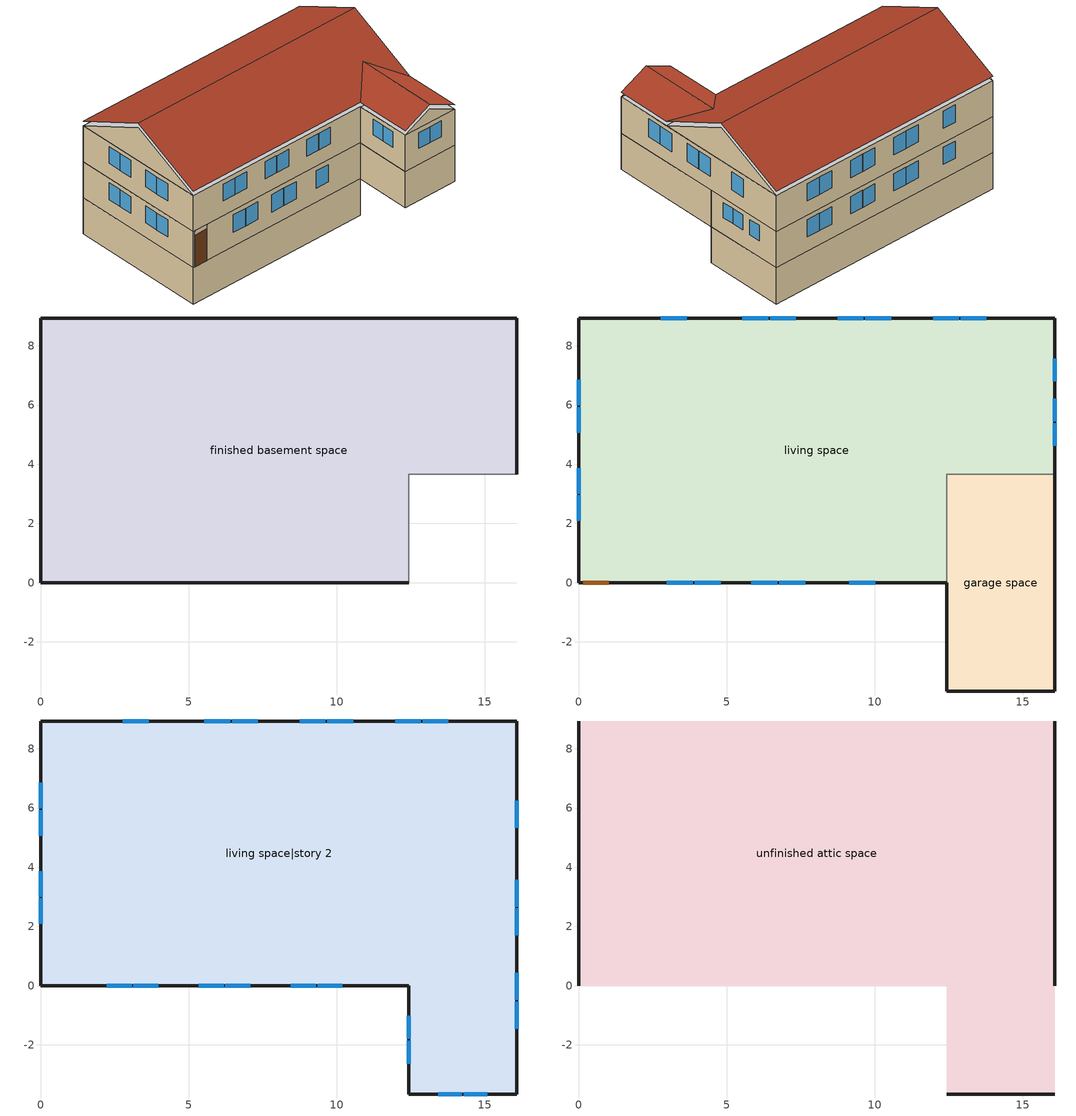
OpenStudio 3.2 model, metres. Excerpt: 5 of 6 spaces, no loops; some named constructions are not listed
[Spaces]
finished basement space
 floor foundation (FloorFndGrndFinB): 0,0 0,8.94 16.09,8.94 16.09,3.66 12.43,3.66 12.43,0 z-2.44
 wall foundation (WallFndGrndFinB): 16.09,3.66 16.09,8.94 0,8.94 0,0 12.43,0 z-2.44:0
 wall adiabatic (WallFndGrndFinB): 12.43,0 12.43,3.66 16.09,3.66 z-2.44:0
garage space
 floor foundation (FloorFndGrndUnfinSlab): 12.43,-3.66 12.43,3.66 16.09,3.66 16.09,-3.66 z0
 wall outside (WallExtUninsUnfin): 12.43,0 12.43,-3.66 16.09,-3.66 16.09,3.66 z0:2.44
 wall to living space (WallIntFinInsUnfin Reversed): 16.09,3.66 12.43,3.66 12.43,0 z0:2.44
living space
 floor to finished basement space (FloorFinUninsFin): 0,0 0,8.94 16.09,8.94 16.09,3.66 12.43,3.66 12.43,0 z0
 wall outside (WallExtInsFin): 16.09,3.66 16.09,8.94 0,8.94 0,0 0.13,0 1.05,0 12.43,0 z0:2.44
 window (WindowConstruction): 2.98,0 3.86,0 / 3.92,0 4.81,0 / 5.83,0 6.71,0 / 6.77,0 7.65,0 / 9.14,0 10.03,0 z0.96:2.13; 13.77,8.94 12.9,8.94 / 12.84,8.94 11.97,8.94 / 10.55,8.94 9.68,8.94 / 9.62,8.94 8.75,8.94 / 7.34,8.94 6.47,8.94 / 6.41,8.94 5.54,8.94 / 3.65,8.94 2.78,8.94 z0.97:2.13; 0,6.85 0,5.99 / 0,5.93 0,5.07 / 0,3.87 0,3.01 / 0,2.95 0,2.09 z0.99:2.13; 16.09,4.63 16.09,5.39 / 16.09,5.45 16.09,6.21 / 16.09,6.8 16.09,7.56 z1.12:2.13
 door (Door): 0.15,0 1.02,0 z0:2.13
living space|story 2
 floor to garage space (FloorFinInsUnfin): 16.09,3.66 16.09,-3.66 12.43,-3.66 12.43,3.66 z2.44
 floor to living space (FloorFinUninsFin): 16.09,8.94 16.09,3.66 12.43,3.66 12.43,0 0,0 0,8.94 z2.44
 wall outside (WallExtInsFin): 0,8.94 0,0 12.43,0 12.43,-3.66 16.09,-3.66 16.09,8.94 0,8.94 z2.44:4.88
 window (WindowConstruction): 2.24,0 3.08,0 / 3.14,0 3.98,0 / 5.34,0 6.19,0 / 6.25,0 7.09,0 / 8.45,0 9.29,0 / 9.35,0 10.2,0 z3.45:4.57; 13.44,-3.66 14.23,-3.66 / 14.29,-3.66 15.08,-3.66 z3.52:4.57; 13.77,8.94 12.9,8.94 / 12.84,8.94 11.97,8.94 / 10.55,8.94 9.68,8.94 / 9.62,8.94 8.75,8.94 / 7.34,8.94 6.47,8.94 / 6.41,8.94 5.54,8.94 / 3.65,8.94 2.78,8.94 z3.41:4.57; 0,6.85 0,5.99 / 0,5.93 0,5.07 / 0,3.87 0,3.01 / 0,2.95 0,2.09 z3.43:4.57; 12.43,-1.02 12.43,-1.8 / 12.43,-1.86 12.43,-2.64 z3.54:4.57; 16.09,-1.45 16.09,-0.54 / 16.09,-0.48 16.09,0.43 / 16.09,1.7 16.09,2.61 / 16.09,2.67 16.09,3.58 / 16.09,5.33 16.09,6.24 z3.36:4.57
unfinished attic space
 floor to living space|story 2 (FloorFinInsUnfinAttic): 16.09,8.94 16.09,0 0,0 0,8.94 z4.88; 12.43,-3.66 12.43,0 16.09,0 16.09,-3.66 z4.88
 wall outside (WallExtUninsUnfin): 0,4.47,7.11 0,8.94,4.88 0,0,4.88; 16.09,4.47,7.11 16.09,0,4.88 16.09,8.94,4.88; 12.43,-3.66,4.88 16.09,-3.66,4.88 14.26,-3.66,5.79
 roof outside (RoofUnfinInsExt): 0,4.47,7.42 16.09,4.47,7.42 16.09,8.94,5.18 0,8.94,5.18; 12.43,0,5.18 12.43,-3.66,5.18 14.26,-3.66,6.1 14.26,1.83,6.1; 16.09,0,5.18 14.26,1.83,6.1 14.26,-3.66,6.1 16.09,-3.66,5.18; 0,4.47,7.42 0,0,5.18 12.43,0,5.18 14.26,1.83,6.1 16.09,0,5.18 16.09,4.47,7.42
[Material] Roughness=Rough
Name | Thickness {m} | Conductivity {W/m-K} | Density {kg/m3} | Specific Heat {J/kg-K} | Thermal Absorptance | Solar Absorptance | Visible Absorptance
Drywall 0.5 in. | 0.0127 | 0.160291 | 801 | 837.4 | 0.9 | 0.5 | 0.1
FloorUATrussandIns | 0.0889 | 0.0436674 | 50.7834 | 1165.1 | 0.9 | 0.5 | 0.9
FloorUAAdditionalCeilingIns | 0.12827 | 0.0411113 | 16.02 | 1046.75
RoofSheathing | 0.01905 | 0.115458 | 512.64 | 1214.23 | 0.82 | 0.3 | 0.3
FloorIns | 0.1397 | 0.0489548 | 106.365 | 1151.69 | 0.82 | 0.3 | 0.3
Wood Floor | 0.015875 | 0.115458 | 544.68 | 1214.23
Floor Covering | 0.0127 | 0.0433444 | 54.468 | 1339.84 | 0.9 | 0.9
FloorFinStudAndAirFloor | 0.1397 | 0.557395 | 67.691 | 1210.98 | 0.9 | 0.5 | 0.9
WallSheathing | 0.0127 | 0.115458 | 512.64 | 1214.23 | 0.82 | 0.3 | 0.3
WallCMU 1 | 0.1524 | 0.684745 | 1800.46 | 845.554 | 0.82 | 0.3 | 0.82
WallFurring 1 | 0.0254 | 0.133544 | 72.0382 | 1211.21 | 0.82 | 0.3 | 0.82
[Construction]
FloorFinInsUnfinAttic Reversed: FloorUAAdditionalCeilingIns, FloorUATrussandIns, Drywall 0.5 in.
FloorFinInsUnfin Reversed: Floor Covering, Wood Floor, RoofSheathing, FloorIns
FloorFinUninsFin Reversed: Floor Covering, Wood Floor, RoofSheathing, FloorFinStudAndAirFloor, Drywall 0.5 in.
WallIntFinInsUnfin: WallSheathing, WallCMU 1, WallFurring 1
[Schedule:Day]
res mv_1 range exhaust schedule allday4; res mv_1 range exhaust schedule allday5; res mv_1 range exhaust schedule allday6; res mv_1 range exhaust schedule allday7; res mv_1 range exhaust schedule allday8; res mv_1 range exhaust schedule allday9; res mv_1 range exhaust schedule allday10; res mv_1 range exhaust schedule allday11; res mv_1 range exhaust schedule allday12: 15, 0, 0, 16, 0, 1, 24, 0, 0
res mv_1 bath exhaust schedule allday1; res mv_1 bath exhaust schedule allday2; res mv_1 bath exhaust schedule allday3; res mv_1 bath exhaust schedule allday4; res mv_1 bath exhaust schedule allday5; res mv_1 bath exhaust schedule allday6; res mv_1 bath exhaust schedule allday7; res mv_1 bath exhaust schedule allday8; res mv_1 bath exhaust schedule allday9; res mv_1 bath exhaust schedule allday10; res mv_1 bath exhaust schedule allday11; res mv_1 bath exhaust schedule allday12: 4, 0, 0, 5, 0, 1, 24, 0, 0
